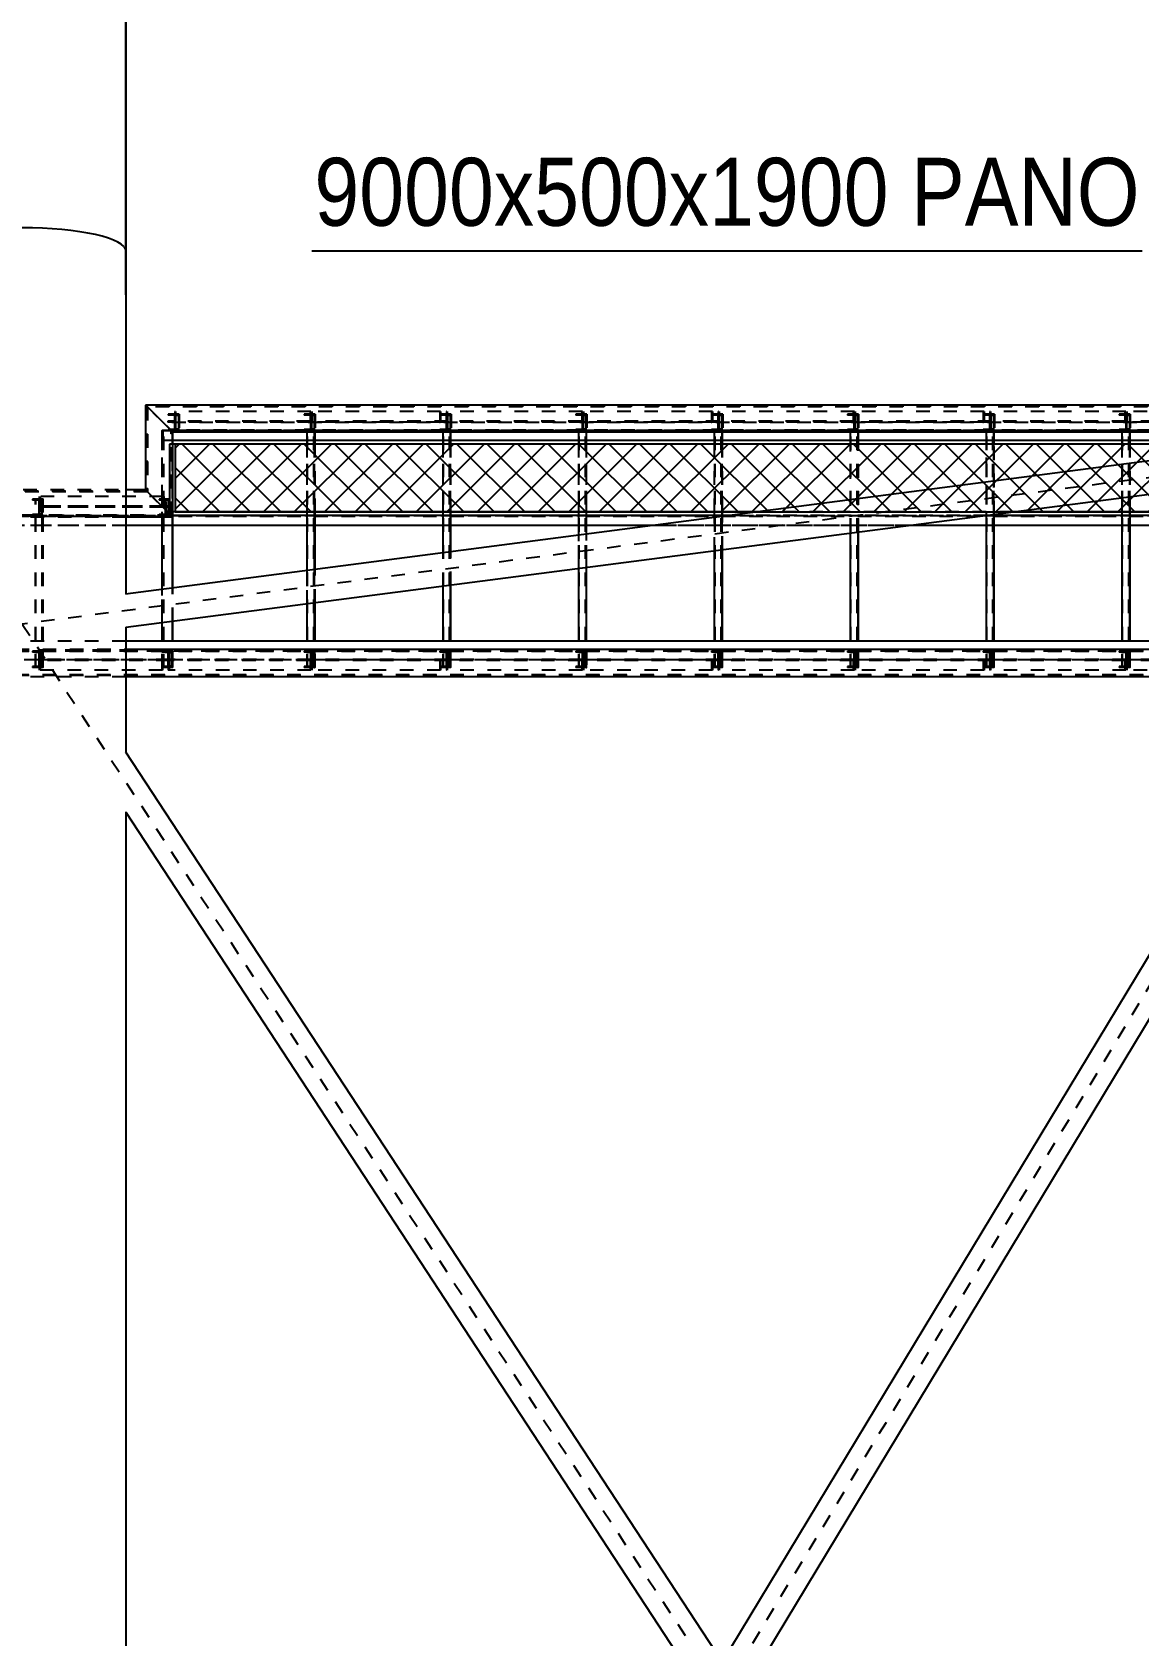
# Model space of a CAD drawing. Header units: millimetres. Extents: x 149919 to 150445, y 136651 to 136866.
# Drawn here: x 150265.59 to 150273.73, y 136816.73 to 136828.53 of the extents above; entities that cross this region are included whole.
import ezdxf

# ---------------------------------------------------------------- set-up
doc = ezdxf.new("R2010")
doc.units = ezdxf.units.MM
doc.header["$LTSCALE"] = 0.25
for name, pattern in [('CENTER', [50.8, 31.75, -6.35, 6.35, -6.35]), ('HIDDEN', [9.525, 6.35, -3.175]), ('XKITLINE00', [0]), ('XKITLINE02', [4, 2, -2]), ('XKITLINE03', [6, 3, -1, 1, -1])]:
    doc.linetypes.add(name, pattern=pattern)
doc.styles.add('ARIAL', font='arial.ttf')
doc.styles.add('ROMANS', font='romans.shx')
doc.dimstyles.new('MD300', dxfattribs={"dimtxt": 2.5, "dimasz": 2.5, "dimexe": 1, "dimexo": 1, "dimgap": 0.5, "dimtad": 1, "dimdec": 1, "dimlfac": 50, "dimrnd": 0.5, "dimdsep": 46, "dimtxsty": 'ROMANS', "dimcen": 1, "dimclrd": 146, "dimclre": 146, "dimclrt": 30, "dimadec": 1, "dimazin": 2, "dimtfac": 1, "dimtdec": 1, "dimtmove": 0, "dimatfit": 1, "dimfxl": 1, "dimtolj": 1, "dimtzin": 0, "dimlwd": -1, "dimlwe": -1, "dimarcsym": 0})

# ---------------------------------------------------------------- blocks, each defined once
blk = doc.blocks.new('çatıı')
h = blk.add_hatch()
h.set_pattern_fill('ANSI37', color=1, scale=5, style=0)
h.set_pattern_definition([(135, (84235.982, -8893.855), (11.22532, 11.22532), []), (45, (84235.982, -8893.855), (11.22532, -11.22532), [])])
h.paths.add_polyline_path([(12482.5, 17512.8), (12482.5, 17462.8), (13378.3, 17462.8), (13378.3, 17512.8)])
at = {"color": 8, "linetype": 'XKITLINE00'}
for p, q in [((12446.2, 19282.8), (12446.2, 17654.9)), ((12377.5, 17671.8), (12370, 17671.9)), ((12384.9, 17671.6), (12377.5, 17671.8)), ((12392.1, 17671.2), (12384.9, 17671.6)), ((12399.2, 17670.6), (12392.1, 17671.2)), ((12405.9, 17669.9), (12399.2, 17670.6)), ((12412.3, 17669), (12405.9, 17669.9)), ((12418.3, 17668), (12412.3, 17669)), ((12423.9, 17666.9), (12418.3, 17668)), ((12428.9, 17665.7), (12423.9, 17666.9)), ((12433.4, 17664.3), (12428.9, 17665.7)), ((12437.2, 17662.9), (12433.4, 17664.3)), ((12440.4, 17661.4), (12437.2, 17662.9)), ((12442.9, 17659.8), (12440.4, 17661.4)), ((12444.7, 17658.2), (12442.9, 17659.8)), ((12444.7, 17658.2), (12445.8, 17656.5)), ((12444.7, 17658.2), (12445.8, 17656.5)), ((12445.8, 17656.5), (12446.2, 17654.9)), ((12445.8, 17656.5), (12446.2, 17654.9)), ((12446.2, 17654.9), (12446.2, 17402.5)), ((13431.5, 17530.5), (12446.1, 17402.4)), ((13421.5, 17504.6), (12446.2, 17377.9)), ((13421.9, 17505.3), (12884.1, 16615)), ((13431.3, 17473.8), (12899.7, 16593.7)), ((12446.2, 17378), (12446.2, 17286.2)), ((12446.1, 17286.3), (12885.1, 16616.6)), ((12446.2, 17242.2), (12446.2, 16010.7)), ((12446.2, 17241.8), (12871.1, 16593.5))]:
    blk.add_line(p, q, dxfattribs=at)
at = {"color": 146}
blk.add_line((13194.3, 17654.6), (12583.1, 17654.6), dxfattribs=at)
at = {"color": 7, "linetype": 'XKITLINE00'}
for p, q in [((13399.8, 17541.5), (12460.8, 17541.5)), ((12460.9, 17541.3), (12460.8, 17541.5)), ((12460.9, 17541.3), (12460.9, 17541.3)), ((12473.6, 17528.8), (12460.9, 17541.3)), ((12460.9, 17478.8), (12460.9, 17541.3)), ((12480.9, 17521.5), (12473.6, 17528.8)), ((13361.9, 17521.5), (12480.9, 17521.5)), ((12480.9, 17512.8), (12480.9, 17521.5)), ((12583.6, 17515.3), (12480.9, 17515.3)), ((12579.7, 17512.8), (12579.7, 17515.3)), ((12585.2, 17512.8), (12585.2, 17521.5)), ((12683.7, 17515.3), (12585.2, 17515.3)), ((12585.5, 17512.8), (12585.5, 17515.3)), ((12679.7, 17512.8), (12679.7, 17515.3)), ((12685.2, 17512.8), (12685.2, 17521.5)), ((12783.7, 17515.3), (12685.2, 17515.3)), ((12685.5, 17512.8), (12685.5, 17515.3)), ((12779.7, 17512.8), (12779.7, 17515.3)), ((12785.2, 17512.8), (12785.2, 17521.5)), ((12883.7, 17515.3), (12785.2, 17515.3)), ((12785.4, 17512.8), (12785.4, 17515.3)), ((12879.6, 17512.8), (12879.6, 17515.3)), ((12885.1, 17512.8), (12885.1, 17521.5)), ((12979.6, 17515.3), (12885.1, 17515.3)), ((12885.4, 17512.8), (12885.4, 17515.3)), ((12979.6, 17512.8), (12979.6, 17521.5)), ((12985.1, 17512.8), (12985.1, 17521.5)), ((13079.6, 17515.3), (12985.1, 17515.3)), ((12985.4, 17512.8), (12985.4, 17515.3)), ((13079.6, 17512.8), (13079.6, 17521.5)), ((13085.1, 17512.8), (13085.1, 17521.5)), ((13180.1, 17515.3), (13085.1, 17515.3)), ((13085.4, 17512.8), (13085.4, 17515.3)), ((13179.6, 17512.8), (13179.6, 17521.5)), ((13185.1, 17512.8), (13185.1, 17521.5)), ((13281.2, 17515.3), (13185.1, 17515.3)), ((13185.3, 17512.8), (13185.3, 17515.3)), ((13295, 17512.8), (12478.5, 17512.8)), ((12478.5, 17512.8), (12478.5, 17462.8)), ((12460.9, 17479), (12446.2, 17479)), ((12460.9, 17478.8), (12460.8, 17479)), ((12473.6, 17466.3), (12460.9, 17478.8)), ((12481.1, 17459), (12446.2, 17459)), ((12480.9, 17459), (12473.6, 17466.3)), ((12910.3, 17462.8), (12478.5, 17462.8)), ((12480.9, 17459), (12480.9, 17462.8)), ((12891, 17460.3), (12480.9, 17460.3)), ((12481.1, 17459), (12480.9, 17459.1)), ((12579.7, 17460.3), (12579.7, 17462.8)), ((12585.2, 17460.3), (12585.2, 17462.8)), ((12585.5, 17460.3), (12585.5, 17462.8)), ((12679.7, 17460.3), (12679.7, 17462.8)), ((12685.2, 17460.3), (12685.2, 17462.8)), ((12685.5, 17460.3), (12685.5, 17462.8)), ((12779.7, 17460.3), (12779.7, 17462.8)), ((12785.2, 17460.3), (12785.2, 17462.8)), ((12785.4, 17460.3), (12785.4, 17462.8)), ((12879.6, 17460.3), (12879.6, 17462.8)), ((12885.1, 17460.3), (12885.1, 17462.8)), ((12885.4, 17460.3), (12885.4, 17462.8)), ((13379.6, 17460.3), (13080.1, 17460.3)), ((13085.1, 17460.3), (13085.1, 17460.9)), ((13085.4, 17460.3), (13085.4, 17461)), ((13380.1, 17462.8), (13099.3, 17462.8)), ((13179.6, 17460.3), (13179.6, 17462.8)), ((13185.1, 17460.3), (13185.1, 17462.8)), ((13185.3, 17460.3), (13185.3, 17462.8)), ((12833.3, 17452.8), (12446.2, 17452.8)), ((12473, 17405.9), (12473, 17452.8)), ((12480.5, 17406.9), (12480.5, 17452.8)), ((12480.5, 17406.9), (12480.5, 17452.8)), ((12480.9, 17407), (12480.9, 17452.8)), ((12480.9, 17407), (12480.9, 17452.8)), ((12579.7, 17419.8), (12579.7, 17452.8)), ((12585.2, 17420.5), (12585.2, 17452.8)), ((12585.5, 17420.6), (12585.5, 17452.8)), ((12679.7, 17432.8), (12679.7, 17452.8)), ((12685.2, 17433.5), (12685.2, 17452.8)), ((12685.5, 17433.6), (12685.5, 17452.8)), ((12779.7, 17445.8), (12779.7, 17452.8)), ((12785.2, 17446.5), (12785.2, 17452.8)), ((12785.4, 17446.6), (12785.4, 17452.8)), ((12979.6, 17367.8), (12979.6, 17447.2)), ((12985.1, 17367.8), (12985.1, 17447.9)), ((12985.4, 17367.8), (12985.4, 17448)), ((13390.2, 17452.8), (13022.4, 17452.8)), ((13079.6, 17367.8), (13079.6, 17452.8)), ((13085.1, 17367.8), (13085.1, 17452.8)), ((13085.4, 17367.8), (13085.4, 17452.8)), ((13179.6, 17367.8), (13179.6, 17452.8)), ((13185.1, 17367.8), (13185.1, 17452.8)), ((13185.3, 17367.8), (13185.3, 17452.8)), ((12879.6, 17367.8), (12879.6, 17434.2)), ((12885.1, 17367.8), (12885.1, 17434.9)), ((12885.4, 17367.8), (12885.4, 17435)), ((12779.7, 17367.8), (12779.7, 17421.2)), ((12785.2, 17367.8), (12785.2, 17421.9)), ((12785.4, 17367.8), (12785.4, 17422)), ((12679.7, 17367.8), (12679.7, 17408.2)), ((12685.2, 17367.8), (12685.2, 17409)), ((12685.5, 17367.8), (12685.5, 17409)), ((12579.7, 17367.8), (12579.7, 17395.2)), ((12585.2, 17367.8), (12585.2, 17396)), ((12585.5, 17367.8), (12585.5, 17396)), ((12473, 17367.8), (12473, 17381.4)), ((12480.5, 17367.8), (12480.5, 17382.4)), ((12480.5, 17367.8), (12480.5, 17382.3)), ((12480.9, 17367.8), (12480.9, 17382.4)), ((12480.9, 17367.8), (12480.9, 17382.4)), ((13338.8, 17367.8), (12446.2, 17367.8)), ((13335.1, 17361.6), (12446.2, 17361.6)), ((13323, 17341.6), (12446.2, 17341.6))]:
    blk.add_line(p, q, dxfattribs=at)
at = {"color": 116, "linetype": 'XKITLINE02', "true_color": 0x136734}
for p, q in [((12461.8, 17540.6), (12460.9, 17541.5)), ((12461.8, 17540.6), (12460.9, 17541.5)), ((12460.9, 17541.3), (12460.9, 17541.5)), ((12473.6, 17528.8), (12460.9, 17541.3)), ((12461.8, 17540.6), (12462.2, 17540.1)), ((13398.9, 17540.6), (12461.8, 17540.6)), ((12461.8, 17540.6), (12462.3, 17540)), ((12461.8, 17540.6), (12461.8, 17478.1)), ((12479.5, 17522.9), (12462.2, 17540.1)), ((13398.2, 17540.1), (12462.2, 17540.1)), ((12479.5, 17522.9), (12462.3, 17540)), ((12462.3, 17540), (12462.3, 17477.5)), ((12480.9, 17521.5), (12473.6, 17528.8)), ((12581.9, 17529.6), (12477.2, 17529.6)), ((12483.1, 17529.6), (12477.2, 17529.6)), ((12477.2, 17529.6), (12477.2, 17528.8)), ((12582.5, 17528.8), (12477.2, 17528.8)), ((12485.6, 17534.8), (12477.4, 17534.8)), ((12477.4, 17534.8), (12477.4, 17534.1)), ((12482.2, 17533.7), (12477.4, 17534.1)), ((12480.1, 17534.1), (12477.4, 17534.1)), ((12480.1, 17534.8), (12480.1, 17534.1)), ((12484.9, 17533.7), (12480.1, 17534.1)), ((12482.2, 17523.8), (12482.2, 17533.7)), ((12484.9, 17533.7), (12482.2, 17533.7)), ((12582.5, 17536.8), (12482.3, 17536.8)), ((12482.3, 17536.8), (12482.3, 17529.6)), ((12482.8, 17536.8), (12482.8, 17528.8)), ((12482.9, 17534.8), (12482.9, 17522.8)), ((12484.9, 17533.7), (12484.9, 17523.8)), ((12485.6, 17534.8), (12485.6, 17522.8)), ((12576.8, 17529.6), (12576.8, 17528.8)), ((12585.6, 17534.8), (12577.4, 17534.8)), ((12577.4, 17534.8), (12577.4, 17534.1)), ((12582.2, 17533.7), (12577.4, 17534.1)), ((12580.1, 17534.1), (12577.4, 17534.1)), ((12580.1, 17534.8), (12580.1, 17534.1)), ((12584.9, 17533.7), (12580.1, 17534.1)), ((12581.9, 17536.8), (12581.9, 17529.6)), ((12582.2, 17533.7), (12582.2, 17523.8)), ((12584.9, 17533.7), (12582.2, 17533.7)), ((12582.5, 17536.8), (12582.5, 17528.8)), ((12677.9, 17536.8), (12582.5, 17536.8)), ((12582.5, 17536.8), (12582.5, 17528.8)), ((12683.3, 17528.8), (12582.5, 17528.8)), ((12585.1, 17528.8), (12582.5, 17528.8)), ((12582.9, 17534.8), (12582.9, 17522.8)), ((12583.1, 17536.8), (12583.1, 17529.6)), ((12683.3, 17529.6), (12583.1, 17529.6)), ((12584.9, 17533.7), (12584.9, 17523.8)), ((12585.6, 17534.8), (12585.6, 17522.8)), ((12588.4, 17529.6), (12588.4, 17528.8)), ((12781.8, 17529.6), (12677.1, 17529.6)), ((12677.1, 17529.6), (12677.1, 17528.8)), ((12782.4, 17528.8), (12677.1, 17528.8)), ((12677.4, 17536.8), (12677.4, 17528.8)), ((12685.6, 17534.8), (12677.4, 17534.8)), ((12677.4, 17534.8), (12677.4, 17534.1)), ((12682.2, 17533.7), (12677.4, 17534.1)), ((12680.1, 17534.1), (12677.4, 17534.1)), ((12677.9, 17536.8), (12677.9, 17529.6)), ((12680.1, 17534.8), (12680.1, 17534.1)), ((12684.9, 17533.7), (12680.1, 17534.1)), ((12782.4, 17536.8), (12682.2, 17536.8)), ((12682.2, 17536.8), (12682.2, 17529.6)), ((12682.2, 17523.8), (12682.2, 17533.7)), ((12684.9, 17533.7), (12682.2, 17533.7)), ((12682.8, 17536.8), (12682.8, 17528.8)), ((12682.9, 17534.8), (12682.9, 17522.8)), ((12683.3, 17529.6), (12683.3, 17528.8)), ((12684.9, 17533.7), (12684.9, 17523.8)), ((12685.6, 17534.8), (12685.6, 17522.8)), ((12776.7, 17529.6), (12776.7, 17528.8)), ((12785.6, 17534.8), (12777.4, 17534.8)), ((12777.4, 17534.8), (12777.4, 17534.1)), ((12782.2, 17533.7), (12777.4, 17534.1)), ((12780.1, 17534.1), (12777.4, 17534.1)), ((12780.1, 17534.8), (12780.1, 17534.1)), ((12784.9, 17533.7), (12780.1, 17534.1)), ((12781.8, 17536.8), (12781.8, 17529.6)), ((12782.2, 17533.7), (12782.2, 17523.8)), ((12784.9, 17533.7), (12782.2, 17533.7)), ((12782.4, 17536.8), (12782.4, 17528.8)), ((12877.9, 17536.8), (12782.4, 17536.8)), ((12782.4, 17536.8), (12782.4, 17528.8)), ((12883.2, 17528.8), (12782.4, 17528.8)), ((12785.1, 17528.8), (12782.4, 17528.8)), ((12782.9, 17534.8), (12782.9, 17522.8)), ((12783, 17536.8), (12783, 17529.6)), ((12883.2, 17529.6), (12783, 17529.6)), ((12784.9, 17533.7), (12784.9, 17523.8)), ((12785.6, 17534.8), (12785.6, 17522.8)), ((12788.3, 17529.6), (12788.3, 17528.8)), ((12981.8, 17529.6), (12877.1, 17529.6)), ((12877.1, 17529.6), (12877.1, 17528.8)), ((12982.4, 17528.8), (12877.1, 17528.8)), ((12877.3, 17536.8), (12877.3, 17528.8)), ((12885.6, 17534.8), (12877.3, 17534.8)), ((12877.3, 17534.8), (12877.3, 17534.1)), ((12882.1, 17533.7), (12877.3, 17534.1)), ((12880.1, 17534.1), (12877.3, 17534.1)), ((12877.9, 17536.8), (12877.9, 17529.6)), ((12880.1, 17534.8), (12880.1, 17534.1)), ((12884.9, 17533.7), (12880.1, 17534.1)), ((12882.1, 17523.8), (12882.1, 17533.7)), ((12884.9, 17533.7), (12882.1, 17533.7)), ((12982.4, 17536.8), (12882.2, 17536.8)), ((12882.2, 17536.8), (12882.2, 17529.6)), ((12882.8, 17536.8), (12882.8, 17528.8)), ((12882.8, 17534.8), (12882.8, 17522.8)), ((12883.2, 17529.6), (12883.2, 17528.8)), ((12884.9, 17533.7), (12884.9, 17523.8)), ((12885.6, 17534.8), (12885.6, 17522.8)), ((12976.7, 17529.6), (12976.7, 17528.8)), ((12985.5, 17534.8), (12977.3, 17534.8)), ((12977.3, 17534.8), (12977.3, 17534.1)), ((12982.1, 17533.7), (12977.3, 17534.1)), ((12980, 17534.1), (12977.3, 17534.1)), ((12980, 17534.8), (12980, 17534.1)), ((12984.8, 17533.7), (12980, 17534.1)), ((12981.8, 17529.6), (12981.8, 17536.8)), ((12982.1, 17533.7), (12982.1, 17523.8)), ((12984.8, 17533.7), (12982.1, 17533.7)), ((13077.9, 17536.8), (12982.4, 17536.8)), ((12982.4, 17536.8), (12982.4, 17528.8)), ((12982.4, 17536.8), (12982.4, 17528.8)), ((13083.2, 17528.8), (12982.4, 17528.8)), ((12985, 17528.8), (12982.4, 17528.8)), ((12982.8, 17534.8), (12982.8, 17522.8)), ((12983, 17536.8), (12983, 17529.6)), ((13083.2, 17529.6), (12983, 17529.6)), ((12984.8, 17533.7), (12984.8, 17523.8)), ((12985.5, 17534.8), (12985.5, 17522.8)), ((12988.3, 17529.6), (12988.3, 17528.8)), ((13082.7, 17529.6), (13077, 17529.6)), ((13077, 17529.6), (13077, 17528.8)), ((13182.3, 17528.8), (13077, 17528.8)), ((13077.3, 17536.8), (13077.3, 17528.8)), ((13085.5, 17534.8), (13077.3, 17534.8)), ((13077.3, 17534.8), (13077.3, 17534.1)), ((13082.1, 17533.7), (13077.3, 17534.1)), ((13080, 17534.1), (13077.3, 17534.1)), ((13077.9, 17536.8), (13077.9, 17529.6)), ((13181.8, 17529.6), (13077.9, 17529.6)), ((13080, 17534.8), (13080, 17534.1)), ((13084.8, 17533.7), (13080, 17534.1)), ((13182.3, 17536.8), (13082.1, 17536.8)), ((13082.1, 17536.8), (13082.1, 17529.6)), ((13082.1, 17523.8), (13082.1, 17533.7)), ((13084.8, 17533.7), (13082.1, 17533.7)), ((13082.7, 17536.8), (13082.7, 17528.8)), ((13082.8, 17534.8), (13082.8, 17522.8)), ((13083.2, 17529.6), (13083.2, 17528.8)), ((13084.8, 17533.7), (13084.8, 17523.8)), ((13085.5, 17534.8), (13085.5, 17522.8)), ((13176.6, 17529.6), (13176.6, 17528.8)), ((13185.5, 17534.8), (13177.3, 17534.8)), ((13177.3, 17534.8), (13177.3, 17534.1)), ((13182.1, 17533.7), (13177.3, 17534.1)), ((13180, 17534.1), (13177.3, 17534.1)), ((13180, 17534.8), (13180, 17534.1)), ((13184.8, 17533.7), (13180, 17534.1)), ((13181.8, 17529.6), (13181.8, 17536.8)), ((13182.1, 17533.7), (13182.1, 17523.8)), ((13184.8, 17533.7), (13182.1, 17533.7)), ((13182.3, 17536.8), (13182.3, 17528.8)), ((13277.8, 17536.8), (13182.3, 17536.8)), ((13182.3, 17536.8), (13182.3, 17528.8)), ((13283.2, 17528.8), (13182.3, 17528.8)), ((13185, 17528.8), (13182.3, 17528.8)), ((13182.8, 17534.8), (13182.8, 17522.8)), ((13182.9, 17536.8), (13182.9, 17529.6)), ((13283.2, 17529.6), (13182.9, 17529.6)), ((13184.8, 17533.7), (13184.8, 17523.8)), ((13185.5, 17534.8), (13185.5, 17522.8)), ((13188.3, 17529.6), (13188.3, 17528.8)), ((12473, 17522.8), (12473, 17515.3)), ((12473.4, 17522.8), (12473, 17522.8)), ((13392.2, 17522.8), (12473, 17522.8)), ((12480.9, 17522.8), (12473, 17522.8)), ((12473, 17452.8), (12473, 17522.8)), ((12473.4, 17521.9), (12473, 17521.9)), ((12473, 17521.9), (12473, 17515.3)), ((13392.2, 17521.9), (12473, 17521.9)), ((12473, 17515.3), (12473, 17515.3)), ((12480.9, 17515.3), (12473, 17515.3)), ((12473.4, 17522.8), (12473.4, 17515.3)), ((12473.4, 17348.3), (12473.4, 17522.8)), ((12473.4, 17521.9), (12473.4, 17515.3)), ((12473.4, 17515.3), (12473.4, 17515.3)), ((12473.9, 17348.3), (12473.9, 17522.8)), ((12474.2, 17348.3), (12474.2, 17522.8)), ((12482.2, 17523.8), (12477.4, 17523.5)), ((12477.4, 17523.5), (12477.4, 17522.8)), ((12480.1, 17523.5), (12477.4, 17523.5)), ((12485.6, 17522.8), (12477.4, 17522.8)), ((12480.2, 17522.3), (12479.5, 17522.9)), ((13380.9, 17522.9), (12479.5, 17522.9)), ((12480.1, 17522.5), (12479.5, 17522.9)), ((12479.5, 17460.4), (12479.5, 17522.9)), ((12484.9, 17523.8), (12480.1, 17523.5)), ((12480.1, 17523.5), (12480.1, 17522.8)), ((12480.9, 17521.6), (12480.1, 17522.5)), ((12480.1, 17460), (12480.1, 17522.5)), ((12481.1, 17521.5), (12480.2, 17522.3)), ((13380.5, 17522.3), (12480.2, 17522.3)), ((12480.5, 17452.8), (12480.5, 17522.8)), ((12480.5, 17452.8), (12480.5, 17522.8)), ((12480.9, 17452.8), (12480.9, 17522.8)), ((12480.9, 17452.8), (12480.9, 17522.8)), ((12480.9, 17459), (12480.9, 17521.6)), ((12484.9, 17523.8), (12482.2, 17523.8)), ((12582.2, 17523.8), (12577.4, 17523.5)), ((12577.4, 17523.5), (12577.4, 17522.8)), ((12580.1, 17523.5), (12577.4, 17523.5)), ((12585.6, 17522.8), (12577.4, 17522.8)), ((12579.7, 17515.3), (12579.7, 17522.8)), ((12585.5, 17522.8), (12579.7, 17522.8)), ((12579.7, 17348.3), (12579.7, 17522.8)), ((12580, 17348.3), (12580, 17522.8)), ((12580, 17348.3), (12580, 17522.8)), ((12584.9, 17523.8), (12580.1, 17523.5)), ((12580.1, 17523.5), (12580.1, 17522.8)), ((12584.9, 17523.8), (12582.2, 17523.8)), ((12585.2, 17515.3), (12583.6, 17515.3)), ((12584.5, 17348.3), (12584.5, 17522.8)), ((12584.8, 17348.3), (12584.8, 17522.8)), ((12585.2, 17521.5), (12585.2, 17522.8)), ((12585.5, 17515.3), (12585.5, 17522.8)), ((12682.2, 17523.8), (12677.4, 17523.5)), ((12677.4, 17523.5), (12677.4, 17522.8)), ((12680.1, 17523.5), (12677.4, 17523.5)), ((12685.6, 17522.8), (12677.4, 17522.8)), ((12679.7, 17515.3), (12679.7, 17522.8)), ((12685.5, 17522.8), (12679.7, 17522.8)), ((12679.7, 17348.3), (12679.7, 17522.8)), ((12679.9, 17348.3), (12679.9, 17522.8)), ((12680, 17348.3), (12680, 17522.8)), ((12684.9, 17523.8), (12680.1, 17523.5)), ((12680.1, 17523.5), (12680.1, 17522.8)), ((12684.9, 17523.8), (12682.2, 17523.8)), ((12685.2, 17515.3), (12683.7, 17515.3)), ((12684.5, 17348.3), (12684.5, 17522.8)), ((12684.7, 17348.3), (12684.7, 17522.8)), ((12685.2, 17521.5), (12685.2, 17522.8)), ((12685.5, 17515.3), (12685.5, 17522.8)), ((12782.2, 17523.8), (12777.4, 17523.5)), ((12777.4, 17523.5), (12777.4, 17522.8)), ((12780.1, 17523.5), (12777.4, 17523.5)), ((12785.6, 17522.8), (12777.4, 17522.8)), ((12779.7, 17515.3), (12779.7, 17522.8)), ((12785.4, 17522.8), (12779.7, 17522.8)), ((12779.7, 17348.3), (12779.7, 17522.8)), ((12779.9, 17348.3), (12779.9, 17522.8)), ((12779.9, 17348.3), (12779.9, 17522.8)), ((12784.9, 17523.8), (12780.1, 17523.5)), ((12780.1, 17523.5), (12780.1, 17522.8)), ((12784.9, 17523.8), (12782.2, 17523.8)), ((12785.2, 17515.3), (12783.7, 17515.3)), ((12784.5, 17348.3), (12784.5, 17522.8)), ((12784.7, 17348.3), (12784.7, 17522.8)), ((12785.2, 17521.5), (12785.2, 17522.8)), ((12785.4, 17515.3), (12785.4, 17522.8)), ((12882.1, 17523.8), (12877.3, 17523.5)), ((12877.3, 17523.5), (12877.3, 17522.8)), ((12880.1, 17523.5), (12877.3, 17523.5)), ((12885.6, 17522.8), (12877.3, 17522.8)), ((12879.6, 17515.3), (12879.6, 17522.8)), ((12885.4, 17522.8), (12879.6, 17522.8)), ((12879.7, 17348.3), (12879.7, 17522.8)), ((12879.9, 17348.3), (12879.9, 17522.8)), ((12879.9, 17348.3), (12879.9, 17522.8)), ((12884.9, 17523.8), (12880.1, 17523.5)), ((12880.1, 17523.5), (12880.1, 17522.8)), ((12884.9, 17523.8), (12882.1, 17523.8)), ((12885.1, 17515.3), (12883.7, 17515.3)), ((12884.5, 17348.3), (12884.5, 17522.8)), ((12884.7, 17348.3), (12884.7, 17522.8)), ((12885.1, 17521.5), (12885.1, 17522.8)), ((12885.4, 17515.3), (12885.4, 17522.8)), ((12982.1, 17523.8), (12977.3, 17523.5)), ((12977.3, 17523.5), (12977.3, 17522.8)), ((12980, 17523.5), (12977.3, 17523.5)), ((12985.5, 17522.8), (12977.3, 17522.8)), ((12979.6, 17521.5), (12979.6, 17522.8)), ((12985.4, 17522.8), (12979.6, 17522.8)), ((12979.6, 17348.3), (12979.6, 17522.8)), ((12985.1, 17515.3), (12979.6, 17515.3)), ((12979.9, 17348.3), (12979.9, 17522.8)), ((12979.9, 17348.3), (12979.9, 17522.8)), ((12984.8, 17523.8), (12980, 17523.5)), ((12980, 17523.5), (12980, 17522.8)), ((12984.8, 17523.8), (12982.1, 17523.8)), ((12984.4, 17348.3), (12984.4, 17522.8)), ((12984.7, 17348.3), (12984.7, 17522.8)), ((12985.1, 17521.5), (12985.1, 17522.8)), ((12985.4, 17515.3), (12985.4, 17522.8)), ((13082.1, 17523.8), (13077.3, 17523.5)), ((13077.3, 17523.5), (13077.3, 17522.8)), ((13080, 17523.5), (13077.3, 17523.5)), ((13085.5, 17522.8), (13077.3, 17522.8)), ((13079.6, 17521.5), (13079.6, 17522.8)), ((13085.4, 17522.8), (13079.6, 17522.8)), ((13079.6, 17348.3), (13079.6, 17522.8)), ((13085.1, 17515.3), (13079.6, 17515.3)), ((13079.9, 17348.3), (13079.9, 17522.8)), ((13079.9, 17348.3), (13079.9, 17522.8)), ((13084.8, 17523.8), (13080, 17523.5)), ((13080, 17523.5), (13080, 17522.8)), ((13084.8, 17523.8), (13082.1, 17523.8)), ((13084.4, 17348.3), (13084.4, 17522.8)), ((13084.6, 17348.3), (13084.6, 17522.8)), ((13085.1, 17521.5), (13085.1, 17522.8)), ((13085.4, 17515.3), (13085.4, 17522.8)), ((13182.1, 17523.8), (13177.3, 17523.5)), ((13177.3, 17523.5), (13177.3, 17522.8)), ((13180, 17523.5), (13177.3, 17523.5)), ((13185.5, 17522.8), (13177.3, 17522.8)), ((13179.6, 17521.5), (13179.6, 17522.8)), ((13185.3, 17522.8), (13179.6, 17522.8)), ((13179.6, 17348.3), (13179.6, 17522.8)), ((13179.8, 17348.3), (13179.8, 17522.8)), ((13179.8, 17348.3), (13179.8, 17522.8)), ((13184.8, 17523.8), (13180, 17523.5)), ((13180, 17523.5), (13180, 17522.8)), ((13185.1, 17515.3), (13180.1, 17515.3)), ((13184.8, 17523.8), (13182.1, 17523.8)), ((13184.4, 17348.3), (13184.4, 17522.8)), ((13184.6, 17348.3), (13184.6, 17522.8)), ((13185.1, 17521.5), (13185.1, 17522.8)), ((13185.3, 17515.3), (13185.3, 17522.8)), ((13382.3, 17512.8), (12480.9, 17512.8)), ((12480.9, 17462.8), (12480.9, 17512.8)), ((12482.5, 17512.8), (12482.5, 17462.8)), ((12579.7, 17462.8), (12579.7, 17512.8)), ((12585.2, 17462.8), (12585.2, 17512.8)), ((12585.5, 17462.8), (12585.5, 17512.8)), ((12679.7, 17462.8), (12679.7, 17512.8)), ((12685.2, 17462.8), (12685.2, 17512.8)), ((12685.5, 17462.8), (12685.5, 17512.8)), ((12779.7, 17462.8), (12779.7, 17512.8)), ((12785.2, 17462.8), (12785.2, 17512.8)), ((12785.4, 17462.8), (12785.4, 17512.8)), ((12879.6, 17462.8), (12879.6, 17512.8)), ((12885.1, 17462.8), (12885.1, 17512.8)), ((12885.4, 17462.8), (12885.4, 17512.8)), ((12979.6, 17447.2), (12979.6, 17512.8)), ((12985.1, 17447.9), (12985.1, 17512.8)), ((12985.4, 17448), (12985.4, 17512.8)), ((13079.6, 17452.8), (13079.6, 17512.8)), ((13085.1, 17460.9), (13085.1, 17512.8)), ((13085.4, 17461), (13085.4, 17512.8)), ((13179.6, 17462.8), (13179.6, 17512.8)), ((13185.1, 17462.8), (13185.1, 17512.8)), ((13185.3, 17462.8), (13185.3, 17512.8)), ((12460.8, 17479), (12317.4, 17479)), ((12460.9, 17479), (12460.9, 17479)), ((12460.9, 17479), (12460.9, 17479)), ((12461.8, 17478.1), (12460.9, 17479)), ((12461.8, 17478.1), (12460.9, 17479)), ((12473.6, 17466.3), (12460.9, 17478.8)), ((12461.8, 17478.1), (12317.4, 17478.1)), ((12462.2, 17477.6), (12317.4, 17477.6)), ((12385.2, 17472.3), (12377.5, 17472.3)), ((12377.5, 17472.3), (12377.5, 17471.6)), ((12382.3, 17471.2), (12377.5, 17471.6)), ((12379.7, 17471.6), (12377.5, 17471.6)), ((12379.7, 17348.3), (12379.7, 17472.3)), ((12385.5, 17472.3), (12379.7, 17472.3)), ((12379.7, 17472.3), (12379.7, 17471.6)), ((12384.5, 17471.2), (12379.7, 17471.6)), ((12379.8, 17348.3), (12379.8, 17472.3)), ((12380, 17348.3), (12380, 17472.3)), ((12380, 17348.3), (12380, 17472.3)), ((12382.3, 17471.2), (12382.3, 17461.3)), ((12384.5, 17471.2), (12382.3, 17471.2)), ((12473.6, 17474.3), (12382.5, 17474.3)), ((12382.5, 17474.3), (12382.5, 17466.3)), ((12383, 17472.3), (12383, 17460.3)), ((12383.1, 17474.3), (12383.1, 17467.1)), ((12473.6, 17467.1), (12383.1, 17467.1)), ((12388.5, 17467.1), (12383.1, 17467.1)), ((12384.5, 17471.2), (12384.5, 17461.3)), ((12384.6, 17348.3), (12384.6, 17472.3)), ((12384.8, 17348.3), (12384.8, 17472.3)), ((12385.2, 17348.3), (12385.2, 17472.3)), ((12385.2, 17472.3), (12385.2, 17460.3)), ((12385.5, 17348.3), (12385.5, 17472.3)), ((12478.5, 17467.1), (12388.5, 17467.1)), ((12388.5, 17467.1), (12388.5, 17466.3)), ((12461.8, 17478.1), (12462.2, 17477.6)), ((12461.8, 17478.1), (12462.3, 17477.5)), ((12479.5, 17460.4), (12462.2, 17477.6)), ((12479.5, 17460.4), (12462.3, 17477.5)), ((12478.5, 17472.3), (12470.7, 17472.3)), ((12470.7, 17472.3), (12470.7, 17471.6)), ((12475.5, 17471.2), (12470.7, 17471.6)), ((12473, 17471.6), (12470.7, 17471.6)), ((12473, 17472.3), (12473, 17471.6)), ((12477.8, 17471.2), (12473, 17471.6)), ((12474.2, 17474.3), (12473.6, 17474.3)), ((12473.6, 17474.3), (12473.6, 17466.3)), ((12479.6, 17467.1), (12473.6, 17467.1)), ((12474.2, 17474.3), (12474.2, 17467.1)), ((12475.5, 17461.3), (12475.5, 17471.2)), ((12477.8, 17471.2), (12475.5, 17471.2)), ((12476.2, 17460.3), (12476.2, 17472.3)), ((12477.8, 17461.3), (12477.8, 17471.2)), ((12478.5, 17460.3), (12478.5, 17472.3)), ((12479.6, 17467.1), (12479.6, 17466.3)), ((12479.5, 17460.4), (12317.4, 17460.4)), ((12480.2, 17459.8), (12317.4, 17459.8)), ((12446.2, 17459), (12317.4, 17459)), ((12480.9, 17460.3), (12317.7, 17460.3)), ((13535, 17459.4), (12317.7, 17459.4)), ((12382.3, 17461.3), (12377.5, 17461)), ((12377.5, 17461), (12377.5, 17460.3)), ((12379.7, 17461), (12377.5, 17461)), ((12385.2, 17460.3), (12377.5, 17460.3)), ((12384.5, 17461.3), (12379.7, 17461)), ((12379.7, 17461), (12379.7, 17460.3)), ((12384.5, 17461.3), (12382.3, 17461.3)), ((12473.6, 17466.3), (12382.5, 17466.3)), ((12388.5, 17466.3), (12382.5, 17466.3)), ((12478.5, 17466.3), (12388.5, 17466.3)), ((12475.5, 17461.3), (12470.7, 17461)), ((12470.7, 17461), (12470.7, 17460.3)), ((12473, 17461), (12470.7, 17461)), ((12478.5, 17460.3), (12470.7, 17460.3)), ((12477.8, 17461.3), (12473, 17461)), ((12473, 17461), (12473, 17460.3)), ((12480.9, 17459), (12473.6, 17466.3)), ((12479.6, 17466.3), (12473.6, 17466.3)), ((12477.8, 17461.3), (12475.5, 17461.3)), ((12480.2, 17459.8), (12479.5, 17460.4)), ((12480.1, 17460), (12479.5, 17460.4)), ((12480.9, 17459.1), (12480.1, 17460)), ((12480.9, 17459.1), (12480.2, 17459.8)), ((13099.3, 17462.8), (12480.9, 17462.8)), ((12579.7, 17452.8), (12579.7, 17460.3)), ((12585.2, 17452.8), (12585.2, 17460.3)), ((12585.5, 17452.8), (12585.5, 17460.3)), ((12679.7, 17452.8), (12679.7, 17460.3)), ((12685.2, 17452.8), (12685.2, 17460.3)), ((12685.5, 17452.8), (12685.5, 17460.3)), ((12779.7, 17452.8), (12779.7, 17460.3)), ((12785.2, 17452.8), (12785.2, 17460.3)), ((12785.4, 17452.8), (12785.4, 17460.3)), ((12879.6, 17434.2), (12879.6, 17460.3)), ((12885.1, 17434.9), (12885.1, 17460.3)), ((12885.4, 17435), (12885.4, 17460.3)), ((13080.1, 17460.3), (12891, 17460.3)), ((13099.3, 17462.8), (12910.3, 17462.8)), ((13085.1, 17452.8), (13085.1, 17460.3)), ((13085.4, 17452.8), (13085.4, 17460.3)), ((13179.6, 17452.8), (13179.6, 17460.3)), ((13185.1, 17452.8), (13185.1, 17460.3)), ((13185.3, 17452.8), (13185.3, 17460.3)), ((12446.2, 17452.8), (12317.7, 17452.8)), ((13471.6, 17452.8), (12318.1, 17452.8)), ((12779.7, 17421.2), (12779.7, 17445.8)), ((12785.2, 17421.9), (12785.2, 17446.5)), ((12785.4, 17422), (12785.4, 17446.6)), ((13022.4, 17452.8), (12833.3, 17452.8)), ((12679.7, 17408.2), (12679.7, 17432.8)), ((12685.2, 17409), (12685.2, 17433.5)), ((12685.5, 17409), (12685.5, 17433.6)), ((12579.7, 17395.2), (12579.7, 17419.8)), ((12585.2, 17396), (12585.2, 17420.5)), ((12585.5, 17396), (12585.5, 17420.6)), ((12473, 17381.4), (12473, 17405.9)), ((12480.5, 17382.4), (12480.5, 17406.9)), ((12480.5, 17382.3), (12480.5, 17406.9)), ((12480.9, 17382.4), (12480.9, 17407)), ((12480.9, 17382.4), (12480.9, 17407)), ((13535.1, 17361.6), (12317.4, 17361.6)), ((12446.2, 17367.8), (12317.7, 17367.8)), ((13535, 17361.1), (12317.7, 17361.1)), ((13431.7, 17361.1), (12318.1, 17361.1)), ((12473, 17348.3), (12473, 17367.8)), ((12480.5, 17348.3), (12480.5, 17367.8)), ((12480.5, 17348.3), (12480.5, 17367.8)), ((12480.9, 17348.3), (12480.9, 17367.8)), ((12480.9, 17348.3), (12480.9, 17367.8)), ((12579.7, 17348.3), (12579.7, 17367.8)), ((12585.2, 17348.3), (12585.2, 17367.8)), ((12585.5, 17348.3), (12585.5, 17367.8)), ((12679.7, 17348.3), (12679.7, 17367.8)), ((12685.2, 17348.3), (12685.2, 17367.8)), ((12685.5, 17348.3), (12685.5, 17367.8)), ((12779.7, 17348.3), (12779.7, 17367.8)), ((12785.2, 17348.3), (12785.2, 17367.8)), ((12785.4, 17348.3), (12785.4, 17367.8)), ((12879.6, 17348.3), (12879.6, 17367.8)), ((12885.1, 17348.3), (12885.1, 17367.8)), ((12885.4, 17348.3), (12885.4, 17367.8)), ((12979.6, 17348.3), (12979.6, 17367.8)), ((12985.1, 17348.3), (12985.1, 17367.8)), ((12985.4, 17348.3), (12985.4, 17367.8)), ((13079.6, 17348.3), (13079.6, 17367.8)), ((13085.1, 17348.3), (13085.1, 17367.8)), ((13085.4, 17348.3), (13085.4, 17367.8)), ((13179.6, 17348.3), (13179.6, 17367.8)), ((13185.1, 17348.3), (13185.1, 17367.8)), ((13185.3, 17348.3), (13185.3, 17367.8)), ((13535.1, 17360.7), (12317.4, 17360.7)), ((13534.9, 17360.2), (12317.4, 17360.2)), ((13535, 17360.3), (12317.7, 17360.3)), ((13431.7, 17360.3), (12318.1, 17360.3)), ((12385.2, 17360.3), (12377.5, 17360.3)), ((12377.5, 17360.3), (12377.5, 17359.6)), ((12382.3, 17359.2), (12377.5, 17359.6)), ((12379.7, 17359.6), (12377.5, 17359.6)), ((12382.3, 17349.3), (12377.5, 17349)), ((12379.7, 17360.3), (12379.7, 17359.6)), ((12384.5, 17359.2), (12379.7, 17359.6)), ((12384.5, 17349.3), (12379.7, 17349)), ((12382.3, 17359.2), (12382.3, 17349.3)), ((12384.5, 17359.2), (12382.3, 17359.2)), ((12384.5, 17349.3), (12382.3, 17349.3)), ((12478.7, 17354.3), (12382.5, 17354.3)), ((12382.5, 17354.3), (12382.5, 17346.3)), ((12383, 17360.3), (12383, 17348.3)), ((12478.7, 17353.5), (12383.1, 17353.5)), ((12383.1, 17353.5), (12383.1, 17346.3)), ((12384.5, 17359.2), (12384.5, 17349.3)), ((12385.2, 17360.3), (12385.2, 17348.3)), ((12388.6, 17354.3), (12388.6, 17353.5)), ((12582.5, 17354.3), (12472.6, 17354.3)), ((12472.6, 17354.3), (12472.6, 17353.5)), ((12581.9, 17353.5), (12472.6, 17353.5)), ((12480.5, 17360.3), (12472.7, 17360.3)), ((12472.7, 17360.3), (12472.7, 17359.6)), ((12477.5, 17359.2), (12472.7, 17359.6)), ((12475, 17359.6), (12472.7, 17359.6)), ((12472.7, 17354.3), (12472.7, 17346.3)), ((12477.5, 17349.3), (12472.7, 17349)), ((12473.3, 17353.5), (12473.3, 17346.3)), ((12475, 17360.3), (12475, 17359.6)), ((12479.8, 17359.2), (12475, 17359.6)), ((12479.8, 17349.3), (12475, 17349)), ((12477.5, 17349.3), (12477.5, 17359.2)), ((12479.8, 17359.2), (12477.5, 17359.2)), ((12477.5, 17353.5), (12477.5, 17346.3)), ((12479.8, 17349.3), (12477.5, 17349.3)), ((12478.1, 17354.3), (12478.1, 17346.3)), ((12478.2, 17360.3), (12478.2, 17348.3)), ((12478.7, 17354.3), (12478.7, 17353.5)), ((12479.8, 17359.2), (12479.8, 17349.3)), ((12480.5, 17360.3), (12480.5, 17348.3)), ((12576.9, 17354.3), (12576.9, 17353.5)), ((12585.2, 17360.3), (12577.4, 17360.3)), ((12577.4, 17360.3), (12577.4, 17359.6)), ((12582.2, 17359.2), (12577.4, 17359.6)), ((12579.7, 17359.6), (12577.4, 17359.6)), ((12582.2, 17349.3), (12577.4, 17349)), ((12579.7, 17360.3), (12579.7, 17359.6)), ((12584.5, 17359.2), (12579.7, 17359.6)), ((12584.5, 17349.3), (12579.7, 17349)), ((12581.9, 17353.5), (12581.9, 17346.3)), ((12582.2, 17359.2), (12582.2, 17349.3)), ((12584.5, 17359.2), (12582.2, 17359.2)), ((12584.5, 17349.3), (12582.2, 17349.3)), ((12582.5, 17354.3), (12582.5, 17346.3)), ((12683.3, 17354.3), (12582.5, 17354.3)), ((12582.5, 17354.3), (12582.5, 17346.3)), ((12582.9, 17360.3), (12582.9, 17348.3)), ((12683.3, 17353.5), (12583.1, 17353.5)), ((12583.1, 17353.5), (12583.1, 17346.3)), ((12584.5, 17359.2), (12584.5, 17349.3)), ((12585.2, 17360.3), (12585.2, 17348.3)), ((12588.4, 17354.3), (12588.4, 17353.5)), ((12782.4, 17354.3), (12677.1, 17354.3)), ((12677.1, 17354.3), (12677.1, 17353.5)), ((12781.8, 17353.5), (12677.1, 17353.5)), ((12685.2, 17360.3), (12677.4, 17360.3)), ((12677.4, 17360.3), (12677.4, 17359.6)), ((12682.2, 17359.2), (12677.4, 17359.6)), ((12679.7, 17359.6), (12677.4, 17359.6)), ((12677.4, 17354.3), (12677.4, 17346.3)), ((12682.2, 17349.3), (12677.4, 17349)), ((12677.9, 17353.5), (12677.9, 17346.3)), ((12679.7, 17360.3), (12679.7, 17359.6)), ((12684.5, 17359.2), (12679.7, 17359.6)), ((12684.5, 17349.3), (12679.7, 17349)), ((12682.2, 17349.3), (12682.2, 17359.2)), ((12684.5, 17359.2), (12682.2, 17359.2)), ((12682.2, 17353.5), (12682.2, 17346.3)), ((12684.5, 17349.3), (12682.2, 17349.3)), ((12682.8, 17354.3), (12682.8, 17346.3)), ((12682.9, 17360.3), (12682.9, 17348.3)), ((12683.3, 17354.3), (12683.3, 17353.5)), ((12684.5, 17359.2), (12684.5, 17349.3)), ((12685.2, 17360.3), (12685.2, 17348.3)), ((12776.7, 17354.3), (12776.7, 17353.5)), ((12785.2, 17360.3), (12777.4, 17360.3)), ((12777.4, 17360.3), (12777.4, 17359.6)), ((12782.2, 17359.2), (12777.4, 17359.6)), ((12779.7, 17359.6), (12777.4, 17359.6)), ((12782.2, 17349.3), (12777.4, 17349)), ((12779.7, 17360.3), (12779.7, 17359.6)), ((12784.5, 17359.2), (12779.7, 17359.6)), ((12784.5, 17349.3), (12779.7, 17349)), ((12781.8, 17353.5), (12781.8, 17346.3)), ((12782.2, 17359.2), (12782.2, 17349.3)), ((12784.5, 17359.2), (12782.2, 17359.2)), ((12784.5, 17349.3), (12782.2, 17349.3)), ((12782.4, 17354.3), (12782.4, 17346.3)), ((12883.2, 17354.3), (12782.4, 17354.3)), ((12782.4, 17354.3), (12782.4, 17346.3)), ((12782.9, 17360.3), (12782.9, 17348.3)), ((12883.2, 17353.5), (12783, 17353.5)), ((12783, 17353.5), (12783, 17346.3)), ((12784.5, 17359.2), (12784.5, 17349.3)), ((12785.2, 17360.3), (12785.2, 17348.3)), ((12788.3, 17354.3), (12788.3, 17353.5)), ((12982.4, 17354.3), (12877.1, 17354.3)), ((12877.1, 17354.3), (12877.1, 17353.5)), ((12981.8, 17353.5), (12877.1, 17353.5)), ((12885.1, 17360.3), (12877.3, 17360.3)), ((12877.3, 17360.3), (12877.3, 17359.6)), ((12882.1, 17359.2), (12877.3, 17359.6)), ((12879.6, 17359.6), (12877.3, 17359.6)), ((12877.3, 17354.3), (12877.3, 17346.3)), ((12882.1, 17349.3), (12877.3, 17349)), ((12877.9, 17353.5), (12877.9, 17346.3)), ((12879.6, 17360.3), (12879.6, 17359.6)), ((12884.4, 17359.2), (12879.6, 17359.6)), ((12884.4, 17349.3), (12879.6, 17349)), ((12882.1, 17349.3), (12882.1, 17359.2)), ((12884.4, 17359.2), (12882.1, 17359.2)), ((12884.4, 17349.3), (12882.1, 17349.3)), ((12882.2, 17353.5), (12882.2, 17346.3)), ((12882.8, 17360.3), (12882.8, 17348.3)), ((12882.8, 17354.3), (12882.8, 17346.3)), ((12883.2, 17354.3), (12883.2, 17353.5)), ((12884.4, 17359.2), (12884.4, 17349.3)), ((12885.1, 17360.3), (12885.1, 17348.3)), ((12976.7, 17354.3), (12976.7, 17353.5)), ((12985.1, 17360.3), (12977.3, 17360.3)), ((12977.3, 17360.3), (12977.3, 17359.6)), ((12982.1, 17359.2), (12977.3, 17359.6)), ((12979.6, 17359.6), (12977.3, 17359.6)), ((12982.1, 17349.3), (12977.3, 17349)), ((12979.6, 17360.3), (12979.6, 17359.6)), ((12984.4, 17359.2), (12979.6, 17359.6)), ((12984.4, 17349.3), (12979.6, 17349)), ((12981.8, 17346.3), (12981.8, 17353.5)), ((12982.1, 17359.2), (12982.1, 17349.3)), ((12984.4, 17359.2), (12982.1, 17359.2)), ((12984.4, 17349.3), (12982.1, 17349.3)), ((12982.4, 17354.3), (12982.4, 17346.3)), ((13083.2, 17354.3), (12982.4, 17354.3)), ((12982.4, 17354.3), (12982.4, 17346.3)), ((12982.8, 17360.3), (12982.8, 17348.3)), ((13083.2, 17353.5), (12983, 17353.5)), ((12983, 17353.5), (12983, 17346.3)), ((12984.4, 17359.2), (12984.4, 17349.3)), ((12985.1, 17360.3), (12985.1, 17348.3)), ((12988.3, 17354.3), (12988.3, 17353.5)), ((13182.3, 17354.3), (13077, 17354.3)), ((13077, 17354.3), (13077, 17353.5)), ((13181.8, 17353.5), (13077, 17353.5)), ((13085.1, 17360.3), (13077.3, 17360.3)), ((13077.3, 17360.3), (13077.3, 17359.6)), ((13082.1, 17359.2), (13077.3, 17359.6)), ((13079.6, 17359.6), (13077.3, 17359.6)), ((13077.3, 17354.3), (13077.3, 17346.3)), ((13082.1, 17349.3), (13077.3, 17349)), ((13077.9, 17353.5), (13077.9, 17346.3)), ((13079.6, 17360.3), (13079.6, 17359.6)), ((13084.4, 17359.2), (13079.6, 17359.6)), ((13084.4, 17349.3), (13079.6, 17349)), ((13082.1, 17349.3), (13082.1, 17359.2)), ((13084.4, 17359.2), (13082.1, 17359.2)), ((13082.1, 17353.5), (13082.1, 17346.3)), ((13084.4, 17349.3), (13082.1, 17349.3)), ((13082.7, 17354.3), (13082.7, 17346.3)), ((13082.8, 17360.3), (13082.8, 17348.3)), ((13083.2, 17354.3), (13083.2, 17353.5)), ((13084.4, 17359.2), (13084.4, 17349.3)), ((13085.1, 17360.3), (13085.1, 17348.3)), ((13176.6, 17354.3), (13176.6, 17353.5)), ((13185.1, 17360.3), (13177.3, 17360.3)), ((13177.3, 17360.3), (13177.3, 17359.6)), ((13182.1, 17359.2), (13177.3, 17359.6)), ((13179.6, 17359.6), (13177.3, 17359.6)), ((13182.1, 17349.3), (13177.3, 17349)), ((13179.6, 17360.3), (13179.6, 17359.6)), ((13184.4, 17359.2), (13179.6, 17359.6)), ((13184.4, 17349.3), (13179.6, 17349)), ((13181.8, 17346.3), (13181.8, 17353.5)), ((13182.1, 17359.2), (13182.1, 17349.3)), ((13184.4, 17359.2), (13182.1, 17359.2)), ((13184.4, 17349.3), (13182.1, 17349.3)), ((13283.2, 17354.3), (13182.3, 17354.3)), ((13182.3, 17354.3), (13182.3, 17346.3)), ((13182.3, 17354.3), (13182.3, 17346.3)), ((13182.8, 17360.3), (13182.8, 17348.3)), ((13283.2, 17353.5), (13182.9, 17353.5)), ((13182.9, 17353.5), (13182.9, 17346.3)), ((13184.4, 17359.2), (13184.4, 17349.3)), ((13185.1, 17360.3), (13185.1, 17348.3)), ((13188.3, 17354.3), (13188.3, 17353.5)), ((13534.9, 17343), (12317.4, 17343)), ((13535.1, 17342.4), (12317.4, 17342.4)), ((12446.2, 17341.6), (12317.4, 17341.6)), ((12377.5, 17349), (12377.5, 17348.3)), ((12379.7, 17349), (12377.5, 17349)), ((12385.2, 17348.3), (12377.5, 17348.3)), ((12379.7, 17349), (12379.7, 17348.3)), ((12385.5, 17348.3), (12379.7, 17348.3)), ((12473.3, 17346.3), (12382.5, 17346.3)), ((12472.7, 17349), (12472.7, 17348.3)), ((12475, 17349), (12472.7, 17349)), ((12480.5, 17348.3), (12472.7, 17348.3)), ((12480.9, 17348.3), (12473, 17348.3)), ((12475, 17349), (12475, 17348.3)), ((12582.5, 17346.3), (12477.5, 17346.3)), ((12577.4, 17349), (12577.4, 17348.3)), ((12579.7, 17349), (12577.4, 17349)), ((12585.2, 17348.3), (12577.4, 17348.3)), ((12579.7, 17349), (12579.7, 17348.3)), ((12585.5, 17348.3), (12579.7, 17348.3)), ((12677.9, 17346.3), (12582.5, 17346.3)), ((12677.4, 17349), (12677.4, 17348.3)), ((12679.7, 17349), (12677.4, 17349)), ((12685.2, 17348.3), (12677.4, 17348.3)), ((12679.7, 17349), (12679.7, 17348.3)), ((12685.5, 17348.3), (12679.7, 17348.3)), ((12782.4, 17346.3), (12682.2, 17346.3)), ((12777.4, 17349), (12777.4, 17348.3)), ((12779.7, 17349), (12777.4, 17349)), ((12785.2, 17348.3), (12777.4, 17348.3)), ((12779.7, 17349), (12779.7, 17348.3)), ((12785.4, 17348.3), (12779.7, 17348.3)), ((12877.9, 17346.3), (12782.4, 17346.3)), ((12877.3, 17349), (12877.3, 17348.3)), ((12879.6, 17349), (12877.3, 17349)), ((12885.1, 17348.3), (12877.3, 17348.3)), ((12879.6, 17349), (12879.6, 17348.3)), ((12885.4, 17348.3), (12879.6, 17348.3)), ((12982.4, 17346.3), (12882.2, 17346.3)), ((12977.3, 17349), (12977.3, 17348.3)), ((12979.6, 17349), (12977.3, 17349)), ((12985.1, 17348.3), (12977.3, 17348.3)), ((12979.6, 17349), (12979.6, 17348.3)), ((12985.4, 17348.3), (12979.6, 17348.3)), ((13077.9, 17346.3), (12982.4, 17346.3)), ((13077.3, 17349), (13077.3, 17348.3)), ((13079.6, 17349), (13077.3, 17349)), ((13085.1, 17348.3), (13077.3, 17348.3)), ((13079.6, 17349), (13079.6, 17348.3)), ((13085.4, 17348.3), (13079.6, 17348.3)), ((13182.3, 17346.3), (13082.1, 17346.3)), ((13177.3, 17349), (13177.3, 17348.3)), ((13179.6, 17349), (13177.3, 17349)), ((13185.1, 17348.3), (13177.3, 17348.3)), ((13179.6, 17349), (13179.6, 17348.3)), ((13185.3, 17348.3), (13179.6, 17348.3)), ((13277.8, 17346.3), (13182.3, 17346.3))]:
    blk.add_line(p, q, dxfattribs=at)
at = {"color": 1, "linetype": 'XKITLINE03'}
for p, q in [((12480.4, 17528.8), (13380.2, 17528.8)), ((12582.5, 17528.8), (12482.8, 17528.8)), ((12677.4, 17528.8), (12582.5, 17528.8)), ((12782.4, 17528.8), (12682.8, 17528.8)), ((12877.3, 17528.8), (12782.4, 17528.8)), ((12982.4, 17528.8), (12882.8, 17528.8)), ((13077.3, 17528.8), (12982.4, 17528.8)), ((13182.3, 17528.8), (13082.7, 17528.8)), ((13277.2, 17528.8), (13182.3, 17528.8)), ((12473, 17522.8), (13391.8, 17522.8)), ((12473, 17348.3), (12473, 17522.8)), ((12482.9, 17522.8), (12485.6, 17522.8)), ((12582.9, 17522.8), (12585.6, 17522.8)), ((12585.2, 17348.3), (12585.2, 17522.8)), ((12682.9, 17522.8), (12685.6, 17522.8)), ((12685.2, 17348.3), (12685.2, 17522.8)), ((12782.9, 17522.8), (12785.6, 17522.8)), ((12785.2, 17348.3), (12785.2, 17522.8)), ((12882.8, 17522.8), (12885.6, 17522.8)), ((12885.1, 17348.3), (12885.1, 17522.8)), ((12982.8, 17522.8), (12985.5, 17522.8)), ((12985.1, 17348.3), (12985.1, 17522.8)), ((13082.8, 17522.8), (13085.5, 17522.8)), ((13085.1, 17348.3), (13085.1, 17522.8)), ((13182.8, 17522.8), (13185.5, 17522.8)), ((13185.1, 17348.3), (13185.1, 17522.8)), ((12385.2, 17348.3), (12385.2, 17472.3)), ((12318.1, 17460.3), (13535, 17460.3)), ((12473.6, 17466.3), (12382.5, 17466.3)), ((12383, 17460.3), (12385.2, 17460.3)), ((12476.2, 17460.3), (12478.5, 17460.3)), ((12311.4, 17354.3), (13535, 17354.3)), ((13535, 17360.3), (12318.1, 17360.3)), ((12382.5, 17354.3), (12472.7, 17354.3)), ((12383, 17360.3), (12385.2, 17360.3)), ((12478.1, 17354.3), (12582.5, 17354.3)), ((12478.2, 17360.3), (12480.5, 17360.3)), ((12582.5, 17354.3), (12677.4, 17354.3)), ((12582.9, 17360.3), (12585.2, 17360.3)), ((12682.8, 17354.3), (12782.4, 17354.3)), ((12682.9, 17360.3), (12685.2, 17360.3)), ((12782.4, 17354.3), (12877.3, 17354.3)), ((12782.9, 17360.3), (12785.2, 17360.3)), ((12882.8, 17360.3), (12885.1, 17360.3)), ((12882.8, 17354.3), (12982.4, 17354.3)), ((12982.4, 17354.3), (13077.3, 17354.3)), ((12982.8, 17360.3), (12985.1, 17360.3)), ((13082.7, 17354.3), (13182.3, 17354.3)), ((13082.8, 17360.3), (13085.1, 17360.3)), ((13182.3, 17354.3), (13277.2, 17354.3)), ((13182.8, 17360.3), (13185.1, 17360.3))]:
    blk.add_line(p, q, dxfattribs=at)
at = {"color": 8, "linetype": 'CENTER'}
for p, q in [((12370, 15740.3), (13445, 17520)), ((13445, 17520), (12370, 17380.3)), ((12370, 17380.3), (13445, 15740.3))]:
    blk.add_line(p, q, dxfattribs=at)
at = {"color": 116, "linetype": 'HIDDEN', "true_color": 0x136734}
blk.add_line((13099.3, 17462.8), (12482.5, 17462.8), dxfattribs=at)
at = {"color": 1}
blk.add_lwpolyline([(13378.3, 17512.8), (12482.5, 17512.8), (12482.5, 17462.8), (13378.3, 17462.8)], close=True, dxfattribs=at)
at = {"color": 1, "linetype": 'XKITLINE00'}
for centre in [(12480.4, 17528.8), (12482.8, 17528.8), (12582.5, 17528.8), (12582.5, 17528.8), (12677.4, 17528.8), (12682.8, 17528.8), (12782.4, 17528.8), (12782.4, 17528.8), (12877.3, 17528.8), (12882.8, 17528.8), (12982.4, 17528.8), (12982.4, 17528.8), (13077.3, 17528.8), (13082.7, 17528.8), (13182.3, 17528.8), (13182.3, 17528.8), (12473, 17522.8), (12473, 17522.8), (12482.9, 17522.8), (12485.6, 17522.8), (12582.9, 17522.8), (12585.2, 17522.8), (12585.6, 17522.8), (12682.9, 17522.8), (12685.2, 17522.8), (12685.6, 17522.8), (12782.9, 17522.8), (12785.2, 17522.8), (12785.6, 17522.8), (12882.8, 17522.8), (12885.1, 17522.8), (12885.6, 17522.8), (12982.8, 17522.8), (12985.1, 17522.8), (12985.5, 17522.8), (13082.8, 17522.8), (13085.1, 17522.8), (13085.5, 17522.8), (13182.8, 17522.8), (13185.1, 17522.8), (13185.5, 17522.8), (12385.2, 17472.3), (12382.5, 17466.3), (12383, 17460.3), (12385.2, 17460.3), (12473.6, 17466.3), (12476.2, 17460.3), (12478.5, 17460.3), (12382.5, 17354.3), (12383, 17360.3), (12385.2, 17360.3), (12472.7, 17354.3), (12478.1, 17354.3), (12478.2, 17360.3), (12480.5, 17360.3), (12582.5, 17354.3), (12582.5, 17354.3), (12582.9, 17360.3), (12585.2, 17360.3), (12677.4, 17354.3), (12682.8, 17354.3), (12682.9, 17360.3), (12685.2, 17360.3), (12782.4, 17354.3), (12782.4, 17354.3), (12782.9, 17360.3), (12785.2, 17360.3), (12877.3, 17354.3), (12882.8, 17354.3), (12882.8, 17360.3), (12885.1, 17360.3), (12982.4, 17354.3), (12982.4, 17354.3), (12982.8, 17360.3), (12985.1, 17360.3), (13077.3, 17354.3), (13082.8, 17360.3), (13082.7, 17354.3), (13085.1, 17360.3), (13182.3, 17354.3), (13182.3, 17354.3), (13182.8, 17360.3), (13185.1, 17360.3), (12385.2, 17348.3), (12473, 17348.3), (12585.2, 17348.3), (12685.2, 17348.3), (12785.2, 17348.3), (12885.1, 17348.3), (12985.1, 17348.3), (13085.1, 17348.3), (13185.1, 17348.3)]:
    blk.add_circle(centre, 0.05, dxfattribs=at)
at = {"color": 30, "style": 'ARIAL', "width": 0.85}
blk.add_text('9000x500x1900 PANO', height=50, dxfattribs=at).set_placement((12585, 17673.4))
blk = doc.blocks.new('*D21')
at = {"color": 146, "transparency": 16777216}
for p, q in [((150266.275, 136826.597), (150266.275, 136830.316)), ((150276.127, 136826.597), (150276.127, 136830.316)), ((150268.775, 136829.316), (150273.627, 136829.316))]:
    blk.add_line(p, q, dxfattribs=at)
for points in [[(150268.775, 136829.733), (150268.775, 136828.9), (150266.275, 136829.316)], [(150273.627, 136829.733), (150273.627, 136828.9), (150276.127, 136829.316)]]:
    blk.add_solid(points, dxfattribs=at)
at = {"layer": 'DEFPOINTS', "color": 0, "transparency": 16777216}
for p in [(150276.127, 136829.316), (150266.275, 136825.597), (150276.127, 136825.597)]:
    blk.add_point(p, dxfattribs=at)
at = {"color": 1, "transparency": 16777216, "insert": (150271.201, 136831.066), "char_height": 2.5, "attachment_point": 5, "style": 'ROMANS'}
blk.add_mtext('\\A1;9.85', dxfattribs=at)

msp = doc.modelspace()

# ---------------------------------------------------------------- block references
at = {"xscale": 0.009999943142843078, "yscale": 0.009999943142843078, "zscale": 0.009999943142843078}
msp.add_blockref('çatıı', (150141.814, 136650.373), dxfattribs=at)

# ---------------------------------------------------------------- dimensions: what is measured, and where the dimension line sits
dim = msp.add_aligned_dim(p1=(150266.275, 136825.597), p2=(150276.127, 136825.597), distance=3.72, dimstyle='MD300', override={"dimdec": 2, "dimlfac": 1, "dimrnd": 0.05, "dimclrt": 1})
dim.commit()
dim.dimension.update_dxf_attribs({"geometry": '*D21', "text_midpoint": (150271.201, 136831.066)})

doc.saveas('drawing.dxf')
